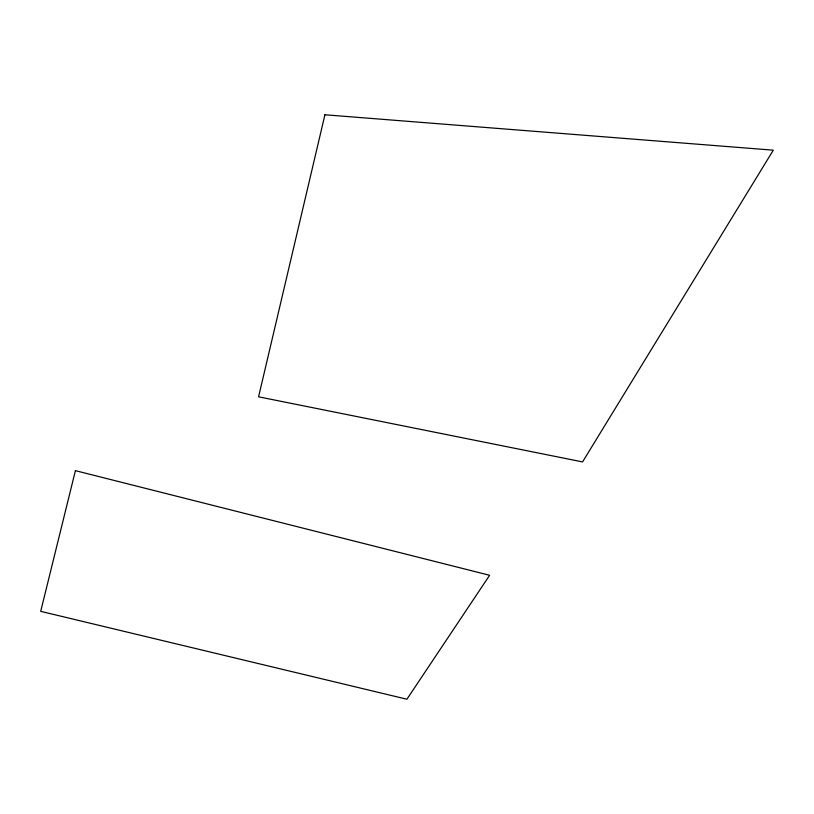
<?xml version="1.0" encoding="UTF-8"?>
<svg xmlns="http://www.w3.org/2000/svg" width="814" height="814" viewBox="0 0 814 814"><rect width="100%" height="100%" fill="white"/><g stroke="black" fill="none" stroke-linecap="round" stroke-linejoin="round"><path stroke-width="1.22" d="M324.928 114.774L258.577 396.815L582.559 461.914L773.3 150.183L324.928 114.774M75.407 470.645L40.7 611.345L406.908 699.226L489.621 575.284L75.407 470.645"/></g></svg>
